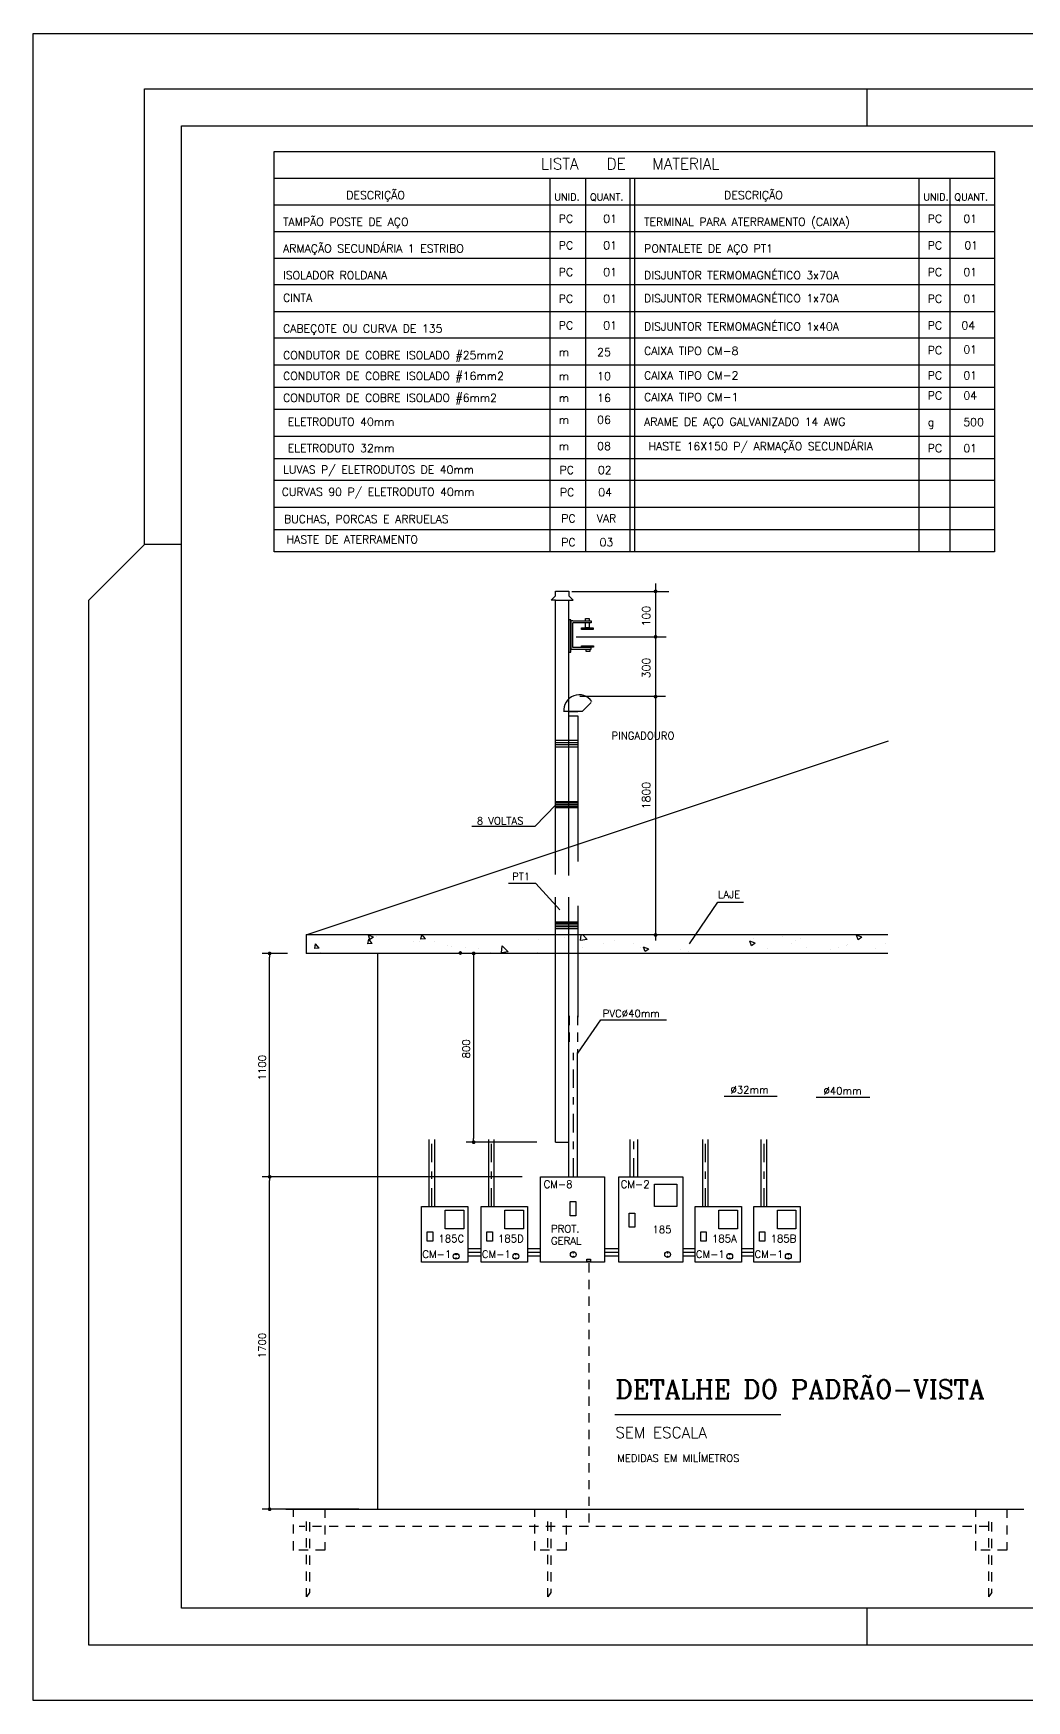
# Model space of a CAD drawing. Extents: x 0 to 31.2, y 0 to 22.5.
# Drawn here: x 0 to 13.41, y 0 to 22.5 of the extents above; entities that cross this region are included whole.
import ezdxf

# ---------------------------------------------------------------- set-up
doc = ezdxf.new("R2010")
doc.units = 0
doc.header["$LTSCALE"] = 0.5
doc.header["$MEASUREMENT"] = 0
doc.linetypes.add('DASHDOT', pattern=[1, 0.5, -0.25, 0, -0.25])
doc.linetypes.add('HIDDEN', pattern=[0.375, 0.25, -0.125])
doc.layers.get('0').update_dxf_attribs({"linetype": 'CONTINUOUS'})
doc.layers.get('DEFPOINTS').update_dxf_attribs({"linetype": 'CONTINUOUS'})
for name, color, linetype in [('FORMATO', 2, 'CONTINUOUS'), ('MEDICAO', 4, 'CONTINUOUS'), ('MEDICAO-ELETRICA', 7, 'CONTINUOUS'), ('TEXT_MEDICAO', 2, 'CONTINUOUS'), ('TITULOS', 6, 'CONTINUOUS')]:
    doc.layers.add(name, color=color, linetype=linetype)
doc.styles.add('ROMANS', font='ROMANC.SHX')
doc.styles.get("Standard").update_dxf_attribs({"font": 'ROMAND.SHX'})
doc.dimstyles.new('MEDICAO$0', dxfattribs={"dimtxt": 0.1, "dimasz": 0.05, "dimexe": 0.1, "dimexo": 0.25, "dimgap": 0.05, "dimtad": 1, "dimdec": 4, "dimlfac": 100, "dimtxsty": 'ROMANS', "dimblk1": 'DOT', "dimblk2": 'DOT', "dimsah": 1, "dimcen": 2.5, "dimclrd": 1, "dimclre": 1, "dimclrt": 2, "dimazin": 3, "dimtfac": 1, "dimtdec": 4, "dimtmove": 0, "dimatfit": 3, "dimtvp": 1, "dimtolj": 1, "dimtzin": 5})

# ---------------------------------------------------------------- blocks, each defined once
blk = doc.blocks.new('A2')
at = {"layer": 'FORMATO', "color": 1}
for p, q in [((-30.45, 21.75), (0.75, 21.75)), ((-30.45, -0.75), (-30.45, 21.75)), ((-19.2, 21), (-19.2, 20.5)), ((-28.45, 14.85), (-28.95, 14.85)), ((-19.2, 0.5), (-19.2, 0)), ((0.75, -0.75), (-30.45, -0.75))]:
    blk.add_line(p, q, dxfattribs=at)
at = {"layer": 'FORMATO'}
for p, q in [((-28.95, 21), (0, 21)), ((-28.95, 14.85), (-28.95, 21)), ((-28.95, 14.85), (-29.7, 14.1)), ((-29.7, 0), (-29.7, 14.1)), ((0, 0), (-29.7, 0))]:
    blk.add_line(p, q, dxfattribs=at)
at = {"layer": 'FORMATO', "color": 8}
for p, q in [((-28.45, 20.5), (-0.5, 20.5)), ((-28.45, 0.5), (-28.45, 20.5)), ((-0.5, 0.5), (-28.45, 0.5))]:
    blk.add_line(p, q, dxfattribs=at)
blk = doc.blocks.new('A2_50')
at = {"layer": 'FORMATO'}
blk.add_blockref('A2', (40.031, 7.719), dxfattribs=at)
blk = doc.blocks.new('CM-1-EF')
at = {"layer": 'MEDICAO'}
for points in [[(0, 0), (0, 0.3), (0.25, 0.3), (0.25, 0)], [(0.228, 0.2801), (0.228, 0.1801), (0.128, 0.1801), (0.128, 0.2801)], [(0.0305, 0.1135), (0.0305, 0.1635), (0.0605, 0.1635), (0.0605, 0.1135)]]:
    blk.add_lwpolyline(points, close=True, dxfattribs=at)
for centre, radius in [((0.1868, 0.0319), 0.0158), ((0.1867, 0.0406), 0.00145), ((0.1867, 0.0226), 0.00145)]:
    blk.add_circle(centre, radius, dxfattribs=at)
blk = doc.blocks.new('CM-2-EF')
at = {"layer": 'MEDICAO'}
for points in [[(0, 0), (0, 0.46), (0.345, 0.46), (0.345, 0)], [(0.3133, 0.4201), (0.3133, 0.3001), (0.1933, 0.3001), (0.1933, 0.4201)], [(0.0557, 0.1877), (0.0557, 0.2634), (0.0857, 0.2634), (0.0857, 0.1877)]]:
    blk.add_lwpolyline(points, close=True, dxfattribs=at)
for centre, radius in [((0.2635, 0.0403), 0.0158), ((0.2634, 0.0489), 0.00145), ((0.2634, 0.031), 0.00145)]:
    blk.add_circle(centre, radius, dxfattribs=at)
blk = doc.blocks.new('CM8-EF')
at = {"layer": 'MEDICAO'}
for points in [[(0, -0.46), (0, 0), (0.345, 0), (0.345, -0.46)], [(0.1599, -0.2099), (0.1599, -0.1341), (0.1899, -0.1341), (0.1899, -0.2099)]]:
    blk.add_lwpolyline(points, close=True, dxfattribs=at)
for centre, radius in [((0.1766, -0.4197), 0.0158), ((0.1765, -0.4111), 0.00145), ((0.1765, -0.429), 0.00145)]:
    blk.add_circle(centre, radius, dxfattribs=at)
blk = doc.blocks.new('*X12')
at = {"color": 0}
for p, q in [((3.18, 10.216), (3.18, 10.216)), ((3.321, 10.151), (3.321, 10.151)), ((3.506, 10.302), (3.576, 10.329)), ((3.506, 10.302), (3.556, 10.269)), ((3.556, 10.269), (3.576, 10.329)), ((3.7, 10.201), (3.7, 10.201)), ((3.714, 10.193), (3.714, 10.193)), ((3.821, 10.161), (3.821, 10.161)), ((3.934, 10.137), (3.934, 10.137)), ((4.248, 10.17), (4.248, 10.17)), ((4.331, 10.284), (4.331, 10.284)), ((4.404, 10.262), (4.404, 10.262)), ((4.453, 10.212), (4.453, 10.212)), ((4.582, 10.317), (4.582, 10.317)), ((4.782, 10.148), (4.782, 10.148)), ((4.944, 10.222), (5.014, 10.249)), ((4.944, 10.222), (4.993, 10.188)), ((4.966, 10.282), (4.966, 10.282)), ((4.993, 10.188), (5.014, 10.249)), ((5.958, 10.139), (5.958, 10.139)), ((6.381, 10.142), (6.451, 10.169)), ((6.381, 10.142), (6.43, 10.108)), ((6.43, 10.108), (6.451, 10.169)), ((6.492, 10.159), (6.492, 10.159)), ((6.589, 10.222), (6.589, 10.222)), ((6.84, 10.255), (6.84, 10.255)), ((6.997, 10.223), (6.997, 10.223)), ((7.212, 10.272), (7.27, 10.333)), ((7.212, 10.272), (7.301, 10.258)), ((7.219, 10.305), (7.219, 10.305)), ((7.279, 10.165), (7.279, 10.165)), ((7.301, 10.258), (7.292, 10.333)), ((7.517, 10.298), (7.517, 10.298)), ((7.862, 10.266), (7.862, 10.266)), ((8.279, 10.107), (8.357, 10.188)), ((8.368, 10.093), (8.357, 10.188)), ((8.685, 10.146), (8.685, 10.146)), ((8.848, 10.159), (8.848, 10.159)), ((9.042, 10.174), (9.042, 10.174)), ((9.098, 10.192), (9.098, 10.192)), ((9.268, 10.246), (9.268, 10.246)), ((9.395, 10.279), (9.44, 10.333)), ((9.395, 10.279), (9.455, 10.274)), ((9.455, 10.274), (9.444, 10.333)), ((9.477, 10.242), (9.477, 10.242)), ((9.556, 10.245), (9.556, 10.245)), ((10.061, 10.309), (10.061, 10.309)), ((10.095, 10.304), (10.165, 10.331)), ((10.095, 10.304), (10.145, 10.271)), ((10.108, 10.325), (10.108, 10.325)), ((10.112, 10.216), (10.16, 10.274)), ((10.112, 10.216), (10.172, 10.211)), ((10.145, 10.271), (10.165, 10.331)), ((10.172, 10.211), (10.16, 10.274)), ((10.829, 10.153), (10.878, 10.211)), ((10.829, 10.153), (10.889, 10.148)), ((10.889, 10.148), (10.878, 10.211)), ((3.841, 10.083), (3.844, 10.086)), ((3.844, 10.083), (3.844, 10.086)), ((5.579, 10.089), (5.579, 10.089)), ((5.849, 10.103), (5.849, 10.103)), ((5.979, 10.088), (5.979, 10.088)), ((7.873, 10.083), (7.888, 10.089)), ((7.886, 10.083), (7.888, 10.089)), ((8.279, 10.107), (8.368, 10.093)), ((8.523, 10.099), (8.523, 10.099)), ((10.817, 10.096), (10.817, 10.096))]:
    blk.add_line(p, q, dxfattribs=at)
blk = doc.blocks.new('_DOT')
at = {"color": 0, "linetype": 'BYBLOCK'}
blk.add_line((-0.5, 0), (-1, 0), dxfattribs=at)
at = {"color": 0, "linetype": 'BYBLOCK', "const_width": 0.5}
blk.add_lwpolyline([(-0.25, 0, 1), (0.25, 0, 1)], format="xyb", close=True, dxfattribs=at)
blk = doc.blocks.new('*D14')
at = {"color": 1, "linetype": 'BYBLOCK'}
for p, q in [((6.596, 7.069), (3.089, 7.069)), ((3.189, 2.633), (3.189, 7.019)), ((4.394, 2.583), (3.089, 2.583))]:
    blk.add_line(p, q, dxfattribs=at)
at = {"layer": 'DEFPOINTS', "color": 0, "linetype": 'BYBLOCK'}
for p in [(3.189, 7.069), (6.846, 7.069), (4.644, 2.583)]:
    blk.add_point(p, dxfattribs=at)
at = {"color": 1, "linetype": 'BYBLOCK', "xscale": 0.05, "yscale": 0.05, "zscale": 0.05}
for p, rotation in [((3.189, 7.069), 90), ((3.189, 2.583), 270)]:
    blk.add_blockref('_DOT', p, dxfattribs=dict(at, rotation=rotation))
at = {"color": 2, "linetype": 'CONTINUOUS'}
blk.add_text('1700', height=0.1, rotation=90, dxfattribs=at).set_placement((3.139, 4.621))
blk = doc.blocks.new('*D15')
at = {"color": 1, "linetype": 'BYBLOCK'}
for p, q in [((3.431, 10.083), (3.089, 10.083)), ((3.189, 7.119), (3.189, 10.033))]:
    blk.add_line(p, q, dxfattribs=at)
at = {"layer": 'DEFPOINTS', "color": 0, "linetype": 'BYBLOCK'}
for p in [(3.189, 10.083), (3.681, 10.083), (6.846, 7.069)]:
    blk.add_point(p, dxfattribs=at)
at = {"color": 1, "linetype": 'BYBLOCK', "xscale": 0.05, "yscale": 0.05, "zscale": 0.05}
for p, rotation in [((3.189, 10.083), 90), ((3.189, 7.069), 270)]:
    blk.add_blockref('_DOT', p, dxfattribs=dict(at, rotation=rotation))
at = {"color": 2, "linetype": 'CONTINUOUS'}
blk.add_text('1100', height=0.1, rotation=90, dxfattribs=at).set_placement((3.139, 8.371))
blk = doc.blocks.new('*D18')
at = {"color": 1, "linetype": 'BYBLOCK'}
for p, q in [((6.797, 10.083), (5.843, 10.083)), ((5.943, 10.033), (5.943, 7.586)), ((6.797, 7.536), (5.843, 7.536))]:
    blk.add_line(p, q, dxfattribs=at)
at = {"layer": 'DEFPOINTS', "color": 0, "linetype": 'BYBLOCK'}
for p in [(7.047, 10.083), (5.943, 7.536), (7.047, 7.536)]:
    blk.add_point(p, dxfattribs=at)
at = {"color": 1, "linetype": 'BYBLOCK', "xscale": 0.05, "yscale": 0.05, "zscale": 0.05}
for p, rotation in [((5.943, 10.083), 90), ((5.943, 7.536), 270)]:
    blk.add_blockref('_DOT', p, dxfattribs=dict(at, rotation=rotation))
at = {"color": 2, "linetype": 'CONTINUOUS'}
blk.add_text('800', height=0.1, rotation=90, dxfattribs=at).set_placement((5.893, 8.667))

msp = doc.modelspace()

# ---------------------------------------------------------------- linework, layer by layer
at = {"layer": 'MEDICAO', "color": 1}
for p, q in [((8.3980814, 15.0761177), (8.3980814, 10.2591444)), ((7.2670778, 14.9694617), (8.5785614, 14.9694617)), ((7.3272374, 14.3561417), (8.5424654, 14.3561417)), ((7.3753646, 13.5561737), (8.530433, 13.5561737))]:
    msp.add_line(p, q, dxfattribs=at)
at = {"layer": 'MEDICAO', "color": 2}
for p, q in [((6.9874826, 14.8502657), (7.0474826, 14.9102657)), ((7.0474826, 14.8502657), (6.9874826, 14.8502657)), ((7.0474826, 14.9102657), (7.0474826, 14.9702657)), ((7.0474826, 14.9702657), (7.2274826, 14.9702657)), ((7.0474826, 14.8502657), (7.2274826, 14.8502657)), ((7.0474826, 11.9525667), (7.0474826, 14.8502657)), ((7.2274826, 14.9702657), (7.2274826, 14.9102657)), ((7.2874826, 14.8502657), (7.2274826, 14.9102657)), ((7.2274826, 14.8502657), (7.2874826, 14.8502657)), ((7.2278222, 11.9834379), (7.2278222, 14.8502657)), ((7.2820739, 14.5700231), (7.5285988, 14.5700231)), ((7.5285988, 14.5435134), (7.2820739, 14.5435134)), ((7.5285988, 14.5700231), (7.5285988, 14.5435134)), ((7.5285988, 14.2140365), (7.2820739, 14.2140365)), ((7.2820739, 14.1875268), (7.5285988, 14.1875268)), ((7.5285988, 14.1875268), (7.5285988, 14.2140365)), ((7.4074826, 13.3502657), (7.1674826, 13.3502657)), ((7.2274826, 13.3502657), (7.3474826, 13.3502657)), ((7.2274826, 13.2902657), (7.2274826, 13.3502657)), ((7.2274826, 13.2902657), (7.3474826, 13.2902657)), ((7.3474826, 13.2902657), (7.3474826, 11.3238254)), ((7.4074826, 13.3502657), (7.5274826, 13.4702657)), ((7.0479314, 11.1505502), (7.0479314, 11.9754243)), ((7.2272534, 11.1363578), (7.2272534, 11.9825211)), ((7.0474826, 7.535827), (7.0474826, 10.8438254)), ((7.2274826, 7.535827), (7.2274826, 10.8438254)), ((7.3474826, 10.7238254), (7.3474826, 9.2257411)), ((7.3460704, 7.0691105), (7.3460704, 8.7467364)), ((7.2274826, 7.0691105), (7.2274826, 8.4501268)), ((5.3420941, 6.6656499), (5.3420941, 7.5705702)), ((5.4170941, 6.6656499), (5.4170941, 7.5705702)), ((6.1465528, 6.6656499), (6.1465528, 7.5705702)), ((6.2215528, 6.6656499), (6.2215528, 7.5705702)), ((7.0474826, 7.535827), (7.2274826, 7.535827)), ((8.0569959, 7.0689296), (8.0569959, 7.5705702)), ((8.1569959, 7.0689296), (8.1569959, 7.5705702)), ((9.0339871, 6.6656499), (9.0339871, 7.5705702)), ((9.1089871, 6.6656499), (9.1089871, 7.5705702)), ((9.8254627, 6.6656499), (9.8254627, 7.5705702)), ((9.9004627, 6.6656499), (9.9004627, 7.5705702)), ((5.8648376, 6.1022011), (6.0454349, 6.1022011)), ((6.6771893, 6.1022011), (6.8473712, 6.1022011)), ((7.7095222, 6.1022011), (7.903104, 6.1022011)), ((8.765255, 6.1022011), (8.9328692, 6.1022011)), ((9.5567306, 6.1022011), (9.7243448, 6.1022011)), ((5.8648376, 6.0022011), (6.0454349, 6.0022011)), ((6.6771893, 6.0022011), (6.8473712, 6.0022011)), ((7.7095222, 6.0022011), (7.903104, 6.0022011)), ((8.765255, 6.0022011), (8.9328692, 6.0022011)), ((9.5567306, 6.0022011), (9.7243448, 6.0022011))]:
    msp.add_line(p, q, dxfattribs=at)
at = {"layer": 'MEDICAO', "color": 3}
for p, q in [((3.6811966, 10.3330502), (11.5414234, 12.9531258)), ((7.047311, 12.9605297), (7.347911, 12.9605297)), ((7.047311, 12.9316577), (7.347911, 12.9316577)), ((7.047311, 12.9027857), (7.347911, 12.9027857)), ((7.047311, 12.8718497), (7.3488422, 12.8718497)), ((7.0464146, 12.1354263), (7.3469474, 12.1354263)), ((7.0464146, 12.1159791), (7.3469474, 12.1159791)), ((7.0464146, 12.0722235), (7.3469474, 12.0722235)), ((7.0464146, 12.0527763), (7.3469474, 12.0527763)), ((7.0486082, 12.0916707), (7.3469474, 12.0916707)), ((7.047377, 10.5114098), (7.348157, 10.5114098)), ((7.047377, 10.490963), (7.348157, 10.490963)), ((7.047377, 10.470515), (7.348157, 10.470515)), ((7.047377, 10.4459774), (7.348157, 10.4459774)), ((7.047377, 10.4214398), (7.348157, 10.4214398)), ((11.5352166, 10.3330502), (3.6811966, 10.3330502)), ((3.6811966, 10.3330502), (3.6811966, 10.0830502)), ((11.5352166, 10.0830502), (3.6811966, 10.0830502)), ((3.4073767, 2.5830502), (13.3664466, 2.5830502))]:
    msp.add_line(p, q, dxfattribs=at)
at = {"layer": 'MEDICAO'}
msp.add_line((4.6435908, 10.0830502), (4.6435908, 2.5830502), dxfattribs=at)
at = {"layer": 'MEDICAO', "color": 2, "linetype": 'HIDDEN'}
msp.add_line((7.3457354, 9.2418979), (7.3457354, 8.7501268), dxfattribs=at)
at = {"layer": 'MEDICAO', "color": 1, "linetype": 'DASHDOT'}
for p, q in [((7.2886354, 7.0691105), (7.2886354, 8.7467364)), ((5.3795941, 6.6656499), (5.3795941, 7.5705702)), ((6.1840528, 6.6656499), (6.1840528, 7.5705702)), ((8.1069959, 7.0689296), (8.1069959, 7.5705702)), ((9.0714871, 6.6656499), (9.0714871, 7.5705702)), ((9.8629627, 6.6656499), (9.8629627, 7.5705702)), ((5.8648376, 6.0522011), (6.0454349, 6.0522011)), ((6.6771893, 6.0522011), (6.8473712, 6.0522011)), ((7.7095222, 6.0522011), (7.903104, 6.0522011)), ((8.765255, 6.0522011), (8.9328692, 6.0522011)), ((9.5567306, 6.0522011), (9.7243448, 6.0522011))]:
    msp.add_line(p, q, dxfattribs=at)
at = {"layer": 'MEDICAO', "color": 1, "const_width": 0.025}
for points in [[(8.3855814, 14.9694617, 1), (8.4105814, 14.9694617, 1)], [(8.3855814, 14.3561417, 1), (8.4105814, 14.3561417, 1)], [(8.3855814, 13.5480552, 1), (8.4105814, 13.5480552, 1)], [(8.3855814, 10.332719, 1), (8.4105814, 10.332719, 1)], [(5.7509953, 10.0894859, 1), (5.7759953, 10.0894859, 1)]]:
    msp.add_lwpolyline(points, format="xyb", close=True, dxfattribs=at)
at = {"layer": 'MEDICAO', "color": 2}
for points in [[(7.2270798, 14.5851714), (7.2270798, 14.149656), (7.2536287, 14.149656), (7.2536287, 14.5851714)], [(7.400352, 14.4551297), (7.400352, 14.4770057), (7.5550116, 14.4770057), (7.5550116, 14.4551297)], [(7.400352, 14.2144577), (7.400352, 14.2363457), (7.558302, 14.2363457), (7.558302, 14.2144577)]]:
    msp.add_lwpolyline(points, close=True, dxfattribs=at)
for points in [[(7.2820739, 14.5700231), (7.2536287, 14.5700231)], [(7.2536287, 14.5700231), (7.2536287, 14.1875268), (7.2820739, 14.1875268)], [(7.2820739, 14.2140365), (7.2820739, 14.5435134)], [(7.453002, 14.5700231), (7.453002, 14.6026869), (7.5023616, 14.6026869), (7.5023616, 14.5700231)], [(7.453002, 14.4770057), (7.453002, 14.5435134)], [(7.5023616, 14.5435134), (7.5023616, 14.4770057), (7.453002, 14.4770057)], [(7.459584, 14.1571727), (7.459584, 14.1875268)], [(7.5089424, 14.1875268), (7.5089424, 14.1571727), (7.459584, 14.1571727)]]:
    msp.add_lwpolyline(points, dxfattribs=at)
at = {"layer": 'MEDICAO', "color": 2, "linetype": 'HIDDEN'}
msp.add_lwpolyline([(7.232027, 9.2418979), (7.232027, 8.8657411)], dxfattribs=at)
at = {"layer": 'MEDICAO', "color": 2}
msp.add_arc((7.3662002, 13.3665017), 0.2071309, 34.1547, 186.6533, dxfattribs=at)
at = {"layer": 'MEDICAO-ELETRICA', "color": 2, "linetype": 'HIDDEN'}
for p, q in [((7.4954302, 5.9026285), (7.4954302, 2.3508897)), ((3.5130869, 2.0284725), (3.5130869, 2.5781025)), ((3.9323681, 2.5902225), (3.9323681, 2.0317785)), ((6.7701766, 2.0284725), (6.7701766, 2.5781025)), ((7.1894578, 2.5902225), (7.1894578, 2.0317785)), ((12.7201903, 2.0284725), (12.7201903, 2.5781025)), ((13.1394715, 2.5902225), (13.1394715, 2.0317785)), ((12.8912251, 2.3508897), (3.5868198, 2.3508897)), ((3.6841217, 2.4170037), (3.6841217, 1.4030337)), ((3.7268801, 2.4075273), (3.7268801, 1.4598909)), ((6.9412114, 2.4170037), (6.9412114, 1.4030337)), ((6.9839698, 2.4075273), (6.9839698, 1.4598909)), ((12.8912251, 2.4170037), (12.8912251, 1.4030337)), ((12.9339835, 2.4075273), (12.9339835, 1.4598909)), ((3.9323681, 2.0317785), (3.5184077, 2.0317785)), ((7.1894578, 2.0317785), (6.7754974, 2.0317785)), ((13.1394715, 2.0317785), (12.7255111, 2.0317785)), ((3.7277753, 1.4587893), (3.6864089, 1.3988457)), ((6.984865, 1.4587893), (6.9434986, 1.3988457)), ((12.9348787, 1.4587893), (12.8935123, 1.3988457))]:
    msp.add_line(p, q, dxfattribs=at)
at = {"layer": 'MEDICAO-ELETRICA', "color": 2}
msp.add_lwpolyline([(7.4683834, 5.9261533), (7.4683834, 5.9594857), (7.5210238, 5.9594857), (7.5210238, 5.9261533)], close=True, dxfattribs=at)
at = {"layer": 'TEXT_MEDICAO', "color": 4}
for p, q in [((3.2516643, 15.5047029), (3.2516643, 20.9047029)), ((3.2516643, 20.9047029), (12.9716643, 20.9047029)), ((12.9716643, 20.9047029), (12.9716643, 15.5047029)), ((3.2516643, 20.5447029), (12.9716643, 20.5447029)), ((8.0516643, 20.5447029), (8.0516643, 15.5047029)), ((8.1116643, 20.5447029), (8.1116643, 15.5047029)), ((12.9716643, 15.5047029), (3.2516643, 15.5047029))]:
    msp.add_line(p, q, dxfattribs=at)
at = {"layer": 'TEXT_MEDICAO'}
for p, q in [((6.9716643, 20.5447029), (6.9716643, 15.5047029)), ((7.4516643, 20.5447029), (7.4516643, 15.5047029)), ((11.9516643, 20.5447029), (11.9516643, 15.5047029)), ((12.3716643, 20.5447029), (12.3716643, 15.5047029)), ((3.2516643, 20.1847029), (12.9716643, 20.1847029)), ((3.2516643, 19.8247029), (12.9716643, 19.8247029)), ((3.2516643, 19.4647029), (12.9716643, 19.4647029)), ((12.9716643, 19.1047029), (3.2516643, 19.1047029)), ((3.2516643, 18.7447029), (12.9716643, 18.7447029)), ((12.9716643, 18.3847029), (3.2516643, 18.3847029)), ((3.2516643, 18.0247029), (12.9716643, 18.0247029)), ((3.2516643, 17.7247029), (12.9716643, 17.7247029)), ((12.9716643, 17.4247029), (3.2516643, 17.4247029)), ((3.2516643, 17.0647029), (12.9716643, 17.0647029)), ((3.2516643, 16.7647029), (12.9716643, 16.7647029)), ((12.9716643, 16.4647029), (3.2516643, 16.4647029)), ((3.2516643, 16.1047029), (12.9716643, 16.1047029)), ((3.2516643, 15.8047029), (12.9716643, 15.8047029)), ((7.0575205, 12.0945196), (6.7681983, 11.7971278)), ((6.7681983, 11.7971278), (5.9172509, 11.7971278)), ((6.7840178, 11.0261517), (6.4152738, 11.0261517)), ((7.1066687, 10.673294), (6.7840178, 11.0261517)), ((8.8541664, 10.2123905), (9.2407348, 10.7748441)), ((9.2407348, 10.7748441), (9.5831241, 10.7748441)), ((7.3484795, 8.7385957), (7.6612027, 9.1896398)), ((7.6612027, 9.1896398), (8.5470323, 9.1896398)), ((9.3234044, 8.1580919), (10.0382002, 8.1580919)), ((10.5657863, 8.144048), (11.2890917, 8.144048))]:
    msp.add_line(p, q, dxfattribs=at)
at = {"layer": 'TITULOS', "color": 8}
msp.add_line((7.8462316, 3.862876), (10.0883656, 3.862876), dxfattribs=at)

# ---------------------------------------------------------------- block references
at = {"layer": 'FORMATO'}
msp.add_blockref('A2_50', (-9.5814664, -6.9691011), dxfattribs=at)
at = {"layer": 'MEDICAO', "color": 1, "xscale": -1}
msp.add_blockref('*X12', (14.6866196, 0), dxfattribs=at)
at = {"layer": 'MEDICAO', "xscale": 2.5, "yscale": 2.5, "zscale": 2.5}
for name, p in [('CM8-EF', (6.8462326, 7.0691105)), ('CM-2-EF', (7.9019654, 5.9191105)), ('CM-1-EF', (5.2398376, 5.9168919)), ('CM-1-EF', (6.0442963, 5.9168919)), ('CM-1-EF', (8.9317306, 5.9168919)), ('CM-1-EF', (9.7232062, 5.9168919))]:
    msp.add_blockref(name, p, dxfattribs=at)

# ---------------------------------------------------------------- texts
at = {"layer": 'MEDICAO', "color": 2, "style": 'ROMANS'}
for s, p in [('100', (8.3258894, 14.4965245)), ('300', (8.3258894, 13.7961617)), ('1800', (8.3258894, 12.0285686))]:
    msp.add_text(s, height=0.108, rotation=90, dxfattribs=at).set_placement(p)
at = {"layer": 'TEXT_MEDICAO', "color": 3, "style": 'ROMANS'}
for s, height, p in [('LISTA   DE   MATERIAL', 0.15, (6.8516643, 20.6647029)), ('DESCRIÇÃO', 0.108, (4.2236432, 20.2622184)), ('UNID.', 0.096, (7.0316643, 20.2447029)), ('QUANT.', 0.096, (7.5116643, 20.2447029)), ('DESCRIÇÃO', 0.108, (9.3236432, 20.2622184)), ('UNID.', 0.096, (12.0116643, 20.2447029)), ('QUANT.', 0.096, (12.4316643, 20.2447029)), ('PINGADOURO', 0.1, (7.8039315, 12.9723149)), ('8 VOLTAS', 0.1, (5.9853266, 11.8226186)), ('PT1', 0.1, (6.4613668, 11.0721766)), ('LAJE', 0.1, (9.2407348, 10.8299866)), ('PVC%%C40mm', 0.1, (7.6843673, 9.2243356)), ('%%C32mm', 0.1, (9.4094447, 8.1944398)), ('%%C40mm', 0.1, (10.6649361, 8.1794518)), ('PROT.', 0.1, (6.9863149, 6.3175061)), ('185', 0.1, (8.3562999, 6.308652)), ('185C', 0.1, (5.4675278, 6.1846951)), ('185D', 0.1, (6.2719865, 6.1846951)), ('GERAL', 0.1, (6.9863149, 6.1556013)), ('185A', 0.1, (9.1594208, 6.1846951)), ('185B', 0.1, (9.9508964, 6.1846951))]:
    msp.add_text(s, height=height, dxfattribs=at).set_placement(p)
at = {"layer": 'TEXT_MEDICAO', "style": 'ROMANS'}
for s, height, p in [('TAMPÃO POSTE DE AÇO', 0.108, (3.3698366, 19.9022184)), ('PC', 0.108, (7.0916643, 19.9447029)), ('01', 0.108, (7.6916643, 19.9447029)), ('TERMINAL PARA ATERRAMENTO (CAIXA)', 0.108, (8.2436432, 19.9022184)), ('PC', 0.108, (12.0716643, 19.9447029)), ('01', 0.108, (12.5516643, 19.9447029)), ('ARMAÇÃO SECUNDÁRIA 1 ESTRIBO', 0.108, (3.3698366, 19.5422184)), ('PC', 0.108, (7.0916643, 19.5847029)), ('01', 0.108, (7.6916643, 19.5847029)), ('PONTALETE DE AÇO PT1', 0.108, (8.2436432, 19.5422184)), ('PC', 0.108, (12.0716643, 19.5847029)), ('01', 0.108, (12.565471, 19.5847029)), ('ISOLADOR ROLDANA', 0.108, (3.3698366, 19.1822184)), ('PC', 0.108, (7.0916643, 19.2247029)), ('01', 0.108, (7.6916643, 19.2247029)), ('DISJUNTOR TERMOMAGNÉTICO 3x70A', 0.108, (8.2436432, 19.1822184)), ('PC', 0.108, (12.0716643, 19.2247029)), ('01', 0.108, (12.5516643, 19.2247029)), ('CINTA', 0.108, (3.3698366, 18.8773654)), ('PC', 0.108, (7.0916643, 18.8647029)), ('01', 0.108, (7.6916643, 18.8647029)), ('DISJUNTOR TERMOMAGNÉTICO 1x70A', 0.108, (8.2436432, 18.8706648)), ('PC', 0.108, (12.0716643, 18.8647029)), ('01', 0.108, (12.5516643, 18.8647029)), ('CABEÇOTE OU CURVA DE 135', 0.108, (3.3698366, 18.4622184)), ('PC', 0.108, (7.0916643, 18.5047029)), ('01', 0.108, (7.6916643, 18.5047029)), ('DISJUNTOR TERMOMAGNÉTICO 1x40A', 0.108, (8.2436432, 18.4898772)), ('PC', 0.108, (12.0716643, 18.5047029)), ('04', 0.108, (12.5263326, 18.5047029)), ('CONDUTOR DE COBRE ISOLADO #25mm2', 0.108, (3.3698366, 18.1022184)), ('25', 0.108, (7.6094842, 18.1447029)), ('CAIXA TIPO CM-8', 0.108, (8.2436432, 18.161015)), ('PC', 0.108, (12.0716643, 18.1700859)), ('01', 0.108, (12.5516643, 18.17932)), ('m', 0.108, (7.0916643, 18.1447029)), ('CONDUTOR DE COBRE ISOLADO #16mm2', 0.108, (3.3698366, 17.8221673)), ('m', 0.108, (7.0916643, 17.8204333)), ('10', 0.108, (7.6094842, 17.8204333)), ('CAIXA TIPO CM-2', 0.108, (8.2436432, 17.8302648)), ('PC', 0.108, (12.0716643, 17.8297708)), ('01', 0.108, (12.5516643, 17.8297708)), ('CONDUTOR DE COBRE ISOLADO #6mm2', 0.108, (3.3698366, 17.5273767)), ('m', 0.108, (7.0916643, 17.5256427)), ('16', 0.108, (7.6094842, 17.5256427)), ('CAIXA TIPO CM-1', 0.108, (8.2436432, 17.537908)), ('PC', 0.108, (12.0716643, 17.5585323)), ('04', 0.108, (12.5516643, 17.5585323)), ('06', 0.108, (7.6094842, 17.230852)), ('ELETRODUTO 40mm', 0.108, (3.4336576, 17.2033585)), ('m', 0.108, (7.0916643, 17.230852)), ('ARAME DE AÇO GALVANIZADO 14 AWG', 0.108, (8.2436432, 17.2046795)), ('g', 0.108, (12.0716643, 17.1997741)), ('500', 0.108, (12.5516643, 17.1997741)), ('ELETRODUTO 32mm', 0.108, (3.4336576, 16.8496097)), ('m', 0.108, (7.0916643, 16.8771033)), ('08', 0.108, (7.6094842, 16.8771033)), ('HASTE 16X150 P/ ARMAÇÃO SECUNDÁRIA', 0.108, (8.3036432, 16.8737481)), ('PC', 0.108, (12.0716643, 16.847765)), ('01', 0.108, (12.5516643, 16.847765)), ('LUVAS P/ ELETRODUTOS DE 40mm', 0.108, (3.3698366, 16.5580214)), ('PC', 0.108, (7.1021027, 16.5528336)), ('02', 0.108, (7.6199226, 16.5528336)), ('CURVAS 90 P/ ELETRODUTO 40mm', 0.108, (3.351554, 16.2580214)), ('PC', 0.108, (7.1070155, 16.2528336)), ('04', 0.108, (7.6248354, 16.2528336)), ('BUCHAS, PORCAS E ARRUELAS', 0.108, (3.3836432, 15.8914526)), ('PC', 0.108, (7.1249937, 15.89932)), ('VAR', 0.108, (7.6049937, 15.89932)), ('HASTE DE ATERRAMENTO', 0.108, (3.4183114, 15.6168355)), ('PC', 0.108, (7.1249937, 15.5783258)), ('03', 0.108, (7.6428136, 15.5783258)), ('CM-8', 0.1, (6.8874492, 6.9181336)), ('CM-2', 0.1, (7.9277369, 6.9181336)), ('CM-1', 0.1, (5.2501643, 5.9752131)), ('CM-1', 0.1, (6.054623, 5.9752131)), ('CM-1', 0.1, (8.9420574, 5.9752131)), ('CM-1', 0.1, (9.733533, 5.9752131)), ('MEDIDAS EM MILÍMETROS', 0.1, (7.8808101, 3.2211628))]:
    msp.add_text(s, height=height, dxfattribs=at).set_placement(p)
at = {"layer": 'TITULOS', "color": 6, "style": 'ROMANS'}
msp.add_text('DETALHE DO PADRÃO-VISTA', height=0.25, dxfattribs=at).set_placement((7.8556524, 4.0794032))
at = {"layer": 'TITULOS', "color": 4, "style": 'ROMANS'}
msp.add_text('SEM ESCALA', height=0.15, dxfattribs=at).set_placement((7.8556524, 3.5427923))

# ---------------------------------------------------------------- dimensions: what is measured, and where the dimension line sits
at = {"layer": 'MEDICAO'}
dim = msp.add_linear_dim(base=(3.1892794, 10.0830502), p1=(6.8462326, 7.0691105), p2=(3.6811966, 10.0830502), angle=90, text='{1100}', dimstyle='MEDICAO$0', override={"dimse1": 1}, dxfattribs=at)
dim.commit()
dim.dimension.update_dxf_attribs({"geometry": '*D15', "text_midpoint": (3.0892794, 8.5760803)})
for base, p1, p2, text, picture, middle in [((5.9429367, 7.535827), (7.0474826, 10.0830502), (7.0474826, 7.535827), '{800}', '*D18', (5.8429367, 8.8094386)), ((3.1892794, 7.0691105), (4.6435908, 2.5830502), (6.8462326, 7.0691105), '{1700}', '*D14', (3.0892794, 4.8260803))]:
    dim = msp.add_linear_dim(base=base, p1=p1, p2=p2, angle=90, text=text, dimstyle='MEDICAO$0', dxfattribs=at)
    dim.commit()
    dim.dimension.update_dxf_attribs({"geometry": picture, "text_midpoint": middle})

doc.saveas('drawing.dxf')
